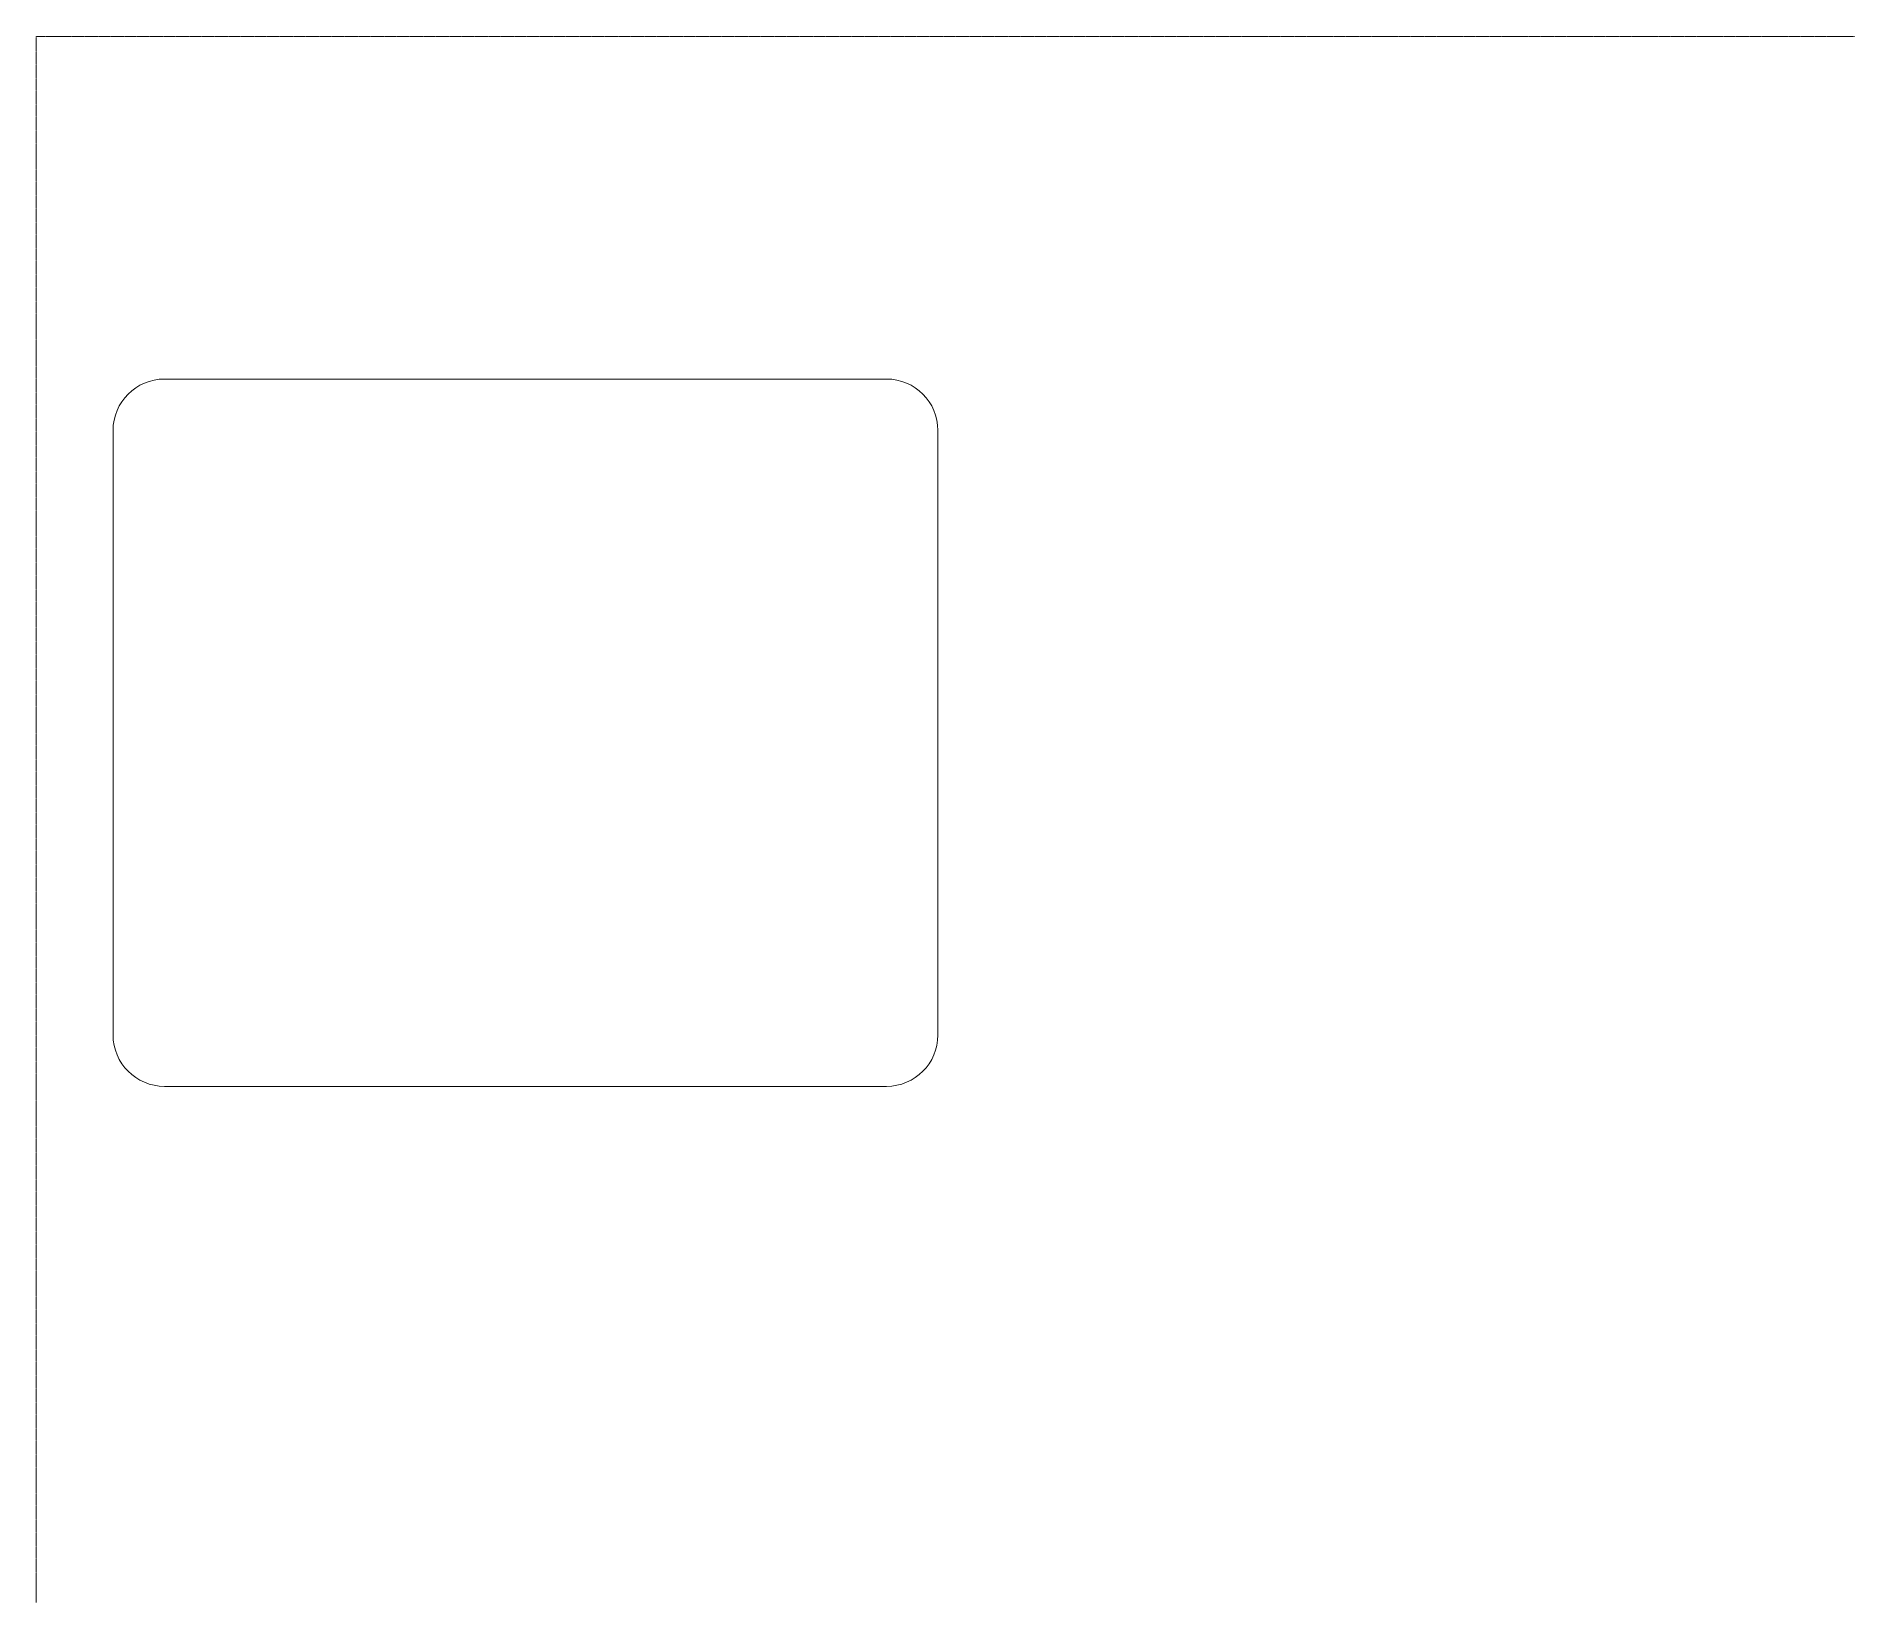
# Model space of a CAD drawing. Header units: inches. Extents: x -1015 to 1377, y -779 to 3091.
# Drawn here: x -1015 to 918, y -779 to 886 of the extents above.
import ezdxf

# ---------------------------------------------------------------- set-up
doc = ezdxf.new("R2010")
doc.units = ezdxf.units.IN
doc.header["$MEASUREMENT"] = 0
doc.linetypes.add('Grid Line 1_2_', pattern=[0.875, 0.5, -0.125, 0.125, -0.125])
doc.layers.add('A-FLOR-LEVL', color=51, linetype='Continuous', lineweight=9)
doc.layers.add('A-GENM', color=13, linetype='Continuous', lineweight=9)
doc.styles.add('Arial', font='arial.ttf', dxfattribs={"height": 12})

# ---------------------------------------------------------------- blocks, each defined once
blk = doc.blocks.new('Generic Models 1 - Generic Models 1-353245-_3D_')
at = {"layer": 'A-GENM'}
for p, q in [((-111.1, 521.7), (-879.1, 521.7)), ((-879.1, 521.7), (-111.1, 521.7)), ((-933.7, -175.8), (-933.7, 467.1)), ((-56.6, -175.8), (-56.6, 467.1)), ((-111.1, -230.4), (-879.1, -230.4)), ((-879.1, -230.4), (-111.1, -230.4))]:
    blk.add_line(p, q, dxfattribs=at)
for centre, start, end in [((-879.1, 467.1), 90, 180), ((-111.1, -175.8), 270, 0)]:
    blk.add_arc(centre, 54.6, start, end, dxfattribs=at)
at = {"layer": 'A-GENM', "extrusion": (0, 0, -1)}
for centre, start, end in [((111.1, 467.1), 90, 180), ((879.1, -175.8), 270, 360)]:
    blk.add_arc(centre, 54.6, start, end, dxfattribs=at)
blk = doc.blocks.new('Generic Models 2 - Generic Models 2-353290-_3D_')
at = {"layer": 'A-GENM'}
for p, q in [((-879.1, 521.7), (-111.1, 521.7)), ((-933.7, -175.8), (-933.7, 467.1)), ((-56.6, -175.8), (-56.6, 467.1)), ((-879.1, -230.4), (-111.1, -230.4))]:
    blk.add_line(p, q, dxfattribs=at)
at = {"layer": 'A-GENM', "extrusion": (0, 0, -1)}
for centre, start, end in [((111.1, 467.1), 90, 180), ((879.1, -175.8), 270, 360)]:
    blk.add_arc(centre, 54.6, start, end, dxfattribs=at)
blk = doc.blocks.new('Level - Level Head - Circle-50818-_3D_')
at = {"layer": 'A-FLOR-LEVL'}
blk.add_circle((0.125, 0), 0.125, dxfattribs=at)
mesh = blk.add_polyface(dxfattribs=at)
corners = [(0.125, 0), (0.125, 0.125), (0.093, 0.121), (0.063, 0.108), (0.037, 0.088), (0.017, 0.063), (0.004, 0.032), (0, 0)]
mesh.append_faces([[corners[k] for k in face] for face in [(0, 6, 7)]], dxfattribs={"vtx0": -1})
mesh.append_faces([[corners[k] for k in face] for face in [(0, 2, 3, 4)]], dxfattribs={"vtx0": -1, "vtx3": -1})
mesh.append_faces([[corners[k] for k in face] for face in [(1, 2, 0)]], dxfattribs={"vtx1": -1})
mesh.append_faces([[corners[k] for k in face] for face in [(5, 6, 0, 4)]], dxfattribs={"vtx1": -1, "vtx2": -1})
mesh = blk.add_polyface(dxfattribs=at)
corners = [(0.125, -0.125), (0.157, -0.121), (0.188, -0.108), (0.213, -0.088), (0.233, -0.063), (0.246, -0.032), (0.25, 0), (0.125, 0)]
mesh.append_faces([[corners[k] for k in face] for face in [(7, 4, 5, 6)]], dxfattribs={"vtx0": -1})
mesh.append_faces([[corners[k] for k in face] for face in [(4, 7, 3)]], dxfattribs={"vtx0": -1, "vtx1": -1})
mesh.append_faces([[corners[k] for k in face] for face in [(0, 1, 7)]], dxfattribs={"vtx1": -1})
mesh.append_faces([[corners[k] for k in face] for face in [(2, 3, 7, 1)]], dxfattribs={"vtx1": -1, "vtx2": -1})

msp = doc.modelspace()

# ---------------------------------------------------------------- linework, layer by layer
at = {"layer": 'A-FLOR-LEVL', "linetype": 'Grid Line 1_2_'}
for p, q in [((-1015.3, 886.1), (-1015.3, -755.4)), ((918.4, 886.1), (-1015.3, 886.1)), ((-1015.3, 886.1, 120), (-1015.3, -755.4, 120)), ((918.4, 886.1, 120), (-1015.3, 886.1, 120))]:
    msp.add_line(p, q, dxfattribs=at)

# ---------------------------------------------------------------- block references
at = {"layer": 'A-FLOR-LEVL', "extrusion": (-1, 0, 0), "xscale": 95.99999999999994, "yscale": 95.99999999999994, "zscale": 95.99999999999994}
for p in [(755.4, 0, 1015.3), (755.4, 120, 1015.3)]:
    msp.add_blockref('Level - Level Head - Circle-50818-_3D_', p, dxfattribs=at)
at = {"layer": 'A-GENM'}
for name in ['Generic Models 1 - Generic Models 1-353245-_3D_', 'Generic Models 2 - Generic Models 2-353290-_3D_']:
    msp.add_blockref(name, (0, 0), dxfattribs=at)

# ---------------------------------------------------------------- texts
at = {"layer": 'A-FLOR-LEVL', "extrusion": (1, 0, 0), "char_height": 12, "attachment_point": 1, "text_direction": (0, 1, 0), "style": 'Arial'}
for s, insert, width in [('Level 1', (-1015.3, -744, 14.8), 65.145), ('0\' - 0"', (-1015.3, -744.6, -3), 51.813)]:
    msp.add_mtext(s, dxfattribs=dict(at, insert=insert, width=width))
at = {"layer": 'A-FLOR-LEVL', "extrusion": (1, 7.0094e-29, 1.03404e-14), "char_height": 12, "attachment_point": 1, "text_direction": (0, 1, 0), "style": 'Arial'}
for s, insert, width in [('Level 2', (-1015.3, -744, 134.8), 65.145), ('10\' - 0"', (-1015.3, -744.6, 117), 63.024)]:
    msp.add_mtext(s, dxfattribs=dict(at, insert=insert, width=width))

doc.saveas('drawing.dxf')
